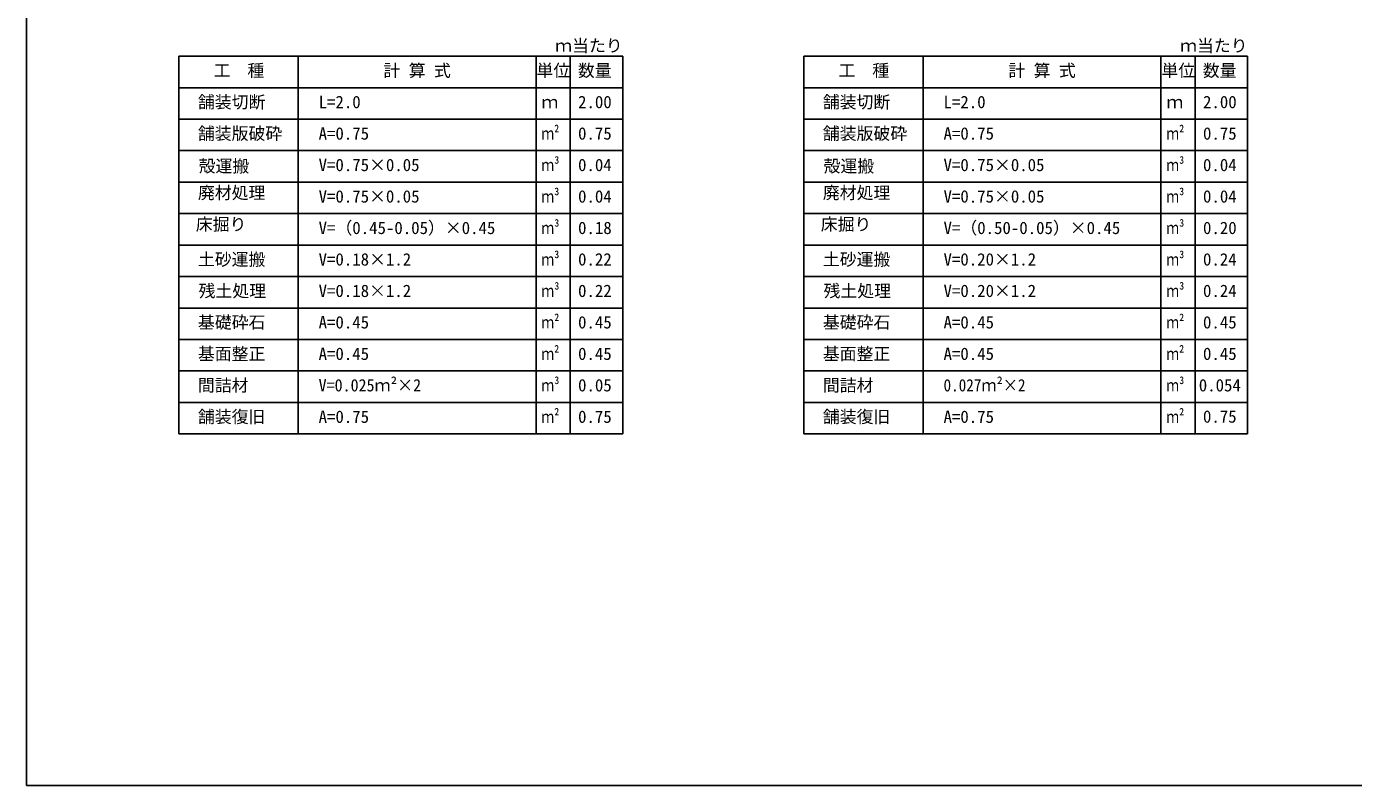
# Model space of a CAD drawing. Units: millimetres, scale not verified. Extents: x -9755 to 16726, y -7413 to 4835.
# Drawn here: x -9755 to -6805, y -7413 to -5725 of the extents above; entities that cross this region are included whole.
import ezdxf
from ezdxf.enums import TextEntityAlignment as Align

# ---------------------------------------------------------------- set-up
doc = ezdxf.new("R2010")
doc.units = ezdxf.units.MM
doc.header["$LTSCALE"] = 15
doc.layers.add('0-7', color=4, linetype='Continuous')
doc.layers.add('0-F', color=5, linetype='Continuous')
doc.styles.add('ＭＳ ゴシック', font='')
doc.styles.get('ＭＳ ゴシック').set_extended_font_data('MS Gothic')

msp = doc.modelspace()

# ---------------------------------------------------------------- linework, layer by layer
at = {"layer": '0-7', "color": 7}
for p, q in [((-9416.75, -5790.8), (-9416.75, -6630.8)), ((-9151.53, -5790.8), (-9151.53, -6630.8)), ((-8622.72, -5790.8), (-8622.72, -6630.8)), ((-8546.93, -5790.8), (-8546.93, -6630.8)), ((-8430.05, -5790.8), (-8430.05, -6630.8)), ((-8027.42, -5790.8), (-8027.42, -6630.8)), ((-7762.19, -5790.8), (-7762.19, -6630.8)), ((-7233.38, -5790.8), (-7233.38, -6630.8)), ((-7157.59, -5790.8), (-7157.59, -6630.8)), ((-7040.71, -5790.8), (-7040.71, -6630.8)), ((-9416.75, -5860.8), (-8430.05, -5860.8)), ((-8027.42, -5860.8), (-7040.71, -5860.8)), ((-9416.75, -5930.8), (-8430.05, -5930.8)), ((-8027.42, -5930.8), (-7040.71, -5930.8)), ((-9416.75, -6000.8), (-8430.05, -6000.8)), ((-8027.42, -6000.8), (-7040.71, -6000.8)), ((-9416.75, -6070.8), (-8430.05, -6070.8)), ((-8027.42, -6070.8), (-7040.71, -6070.8)), ((-9416.75, -6140.8), (-8430.05, -6140.8)), ((-8027.42, -6140.8), (-7040.71, -6140.8)), ((-9416.75, -6210.8), (-8430.05, -6210.8)), ((-8027.42, -6210.8), (-7040.71, -6210.8)), ((-9416.75, -6280.8), (-8430.05, -6280.8)), ((-8027.42, -6280.8), (-7040.71, -6280.8)), ((-9416.75, -6350.8), (-8430.05, -6350.8)), ((-8027.42, -6350.8), (-7040.71, -6350.8)), ((-9416.75, -6420.8), (-8430.05, -6420.8)), ((-8027.42, -6420.8), (-7040.71, -6420.8)), ((-9416.75, -6490.8), (-8430.05, -6490.8)), ((-8027.42, -6490.8), (-7040.71, -6490.8)), ((-9416.75, -6560.8), (-8430.05, -6560.8)), ((-8027.42, -6560.8), (-7040.71, -6560.8)), ((-9416.75, -6630.8), (-8430.05, -6630.8)), ((-8027.42, -6630.8), (-7040.71, -6630.8))]:
    msp.add_line(p, q, dxfattribs=at)
for points in [[(-9416.75, -5790.8), (-9151.53, -5790.8), (-8430.05, -5790.8)], [(-8027.42, -5790.8), (-7762.19, -5790.8), (-7040.71, -5790.8)]]:
    msp.add_lwpolyline(points, dxfattribs=at)
at = {"layer": '0-F'}
msp.add_lwpolyline([(-9755.46, -7412.79), (-9755.46, -3357.79), (-3855.46, -3357.79), (-3855.46, -7412.79)], close=True, dxfattribs=at)

# ---------------------------------------------------------------- texts
at = {"layer": '0-7', "style": 'ＭＳ ゴシック'}
for s, p in [('ｍ当たり', (-8580.19, -5789.18)), ('ｍ当たり', (-7190.85, -5789.18)), ('工\u3000種', (-9339.52, -5844.55)), ('計 算 式', (-8962.12, -5844.55)), ('単位', (-8621.74, -5844.46)), ('数量', (-8529.71, -5844.63)), ('工\u3000種', (-7950.19, -5844.55)), ('計 算 式', (-7572.78, -5844.55)), ('単位', (-7232.4, -5844.46)), ('数量', (-7140.37, -5844.63)), ('舗装切断', (-9374.46, -5914.55)), ('L=2.0', (-9106.12, -5914.55)), ('ｍ', (-8610.65, -5914.55)), ('2.00', (-8529.29, -5914.55)), ('舗装切断', (-7985.12, -5914.55)), ('L=2.0', (-7716.79, -5914.55)), ('ｍ', (-7221.31, -5914.55)), ('2.00', (-7139.95, -5914.55)), ('舗装版破砕', (-9374.46, -5984.55)), ('A=0.75', (-9106.12, -5984.55)), ('0.75', (-8529.29, -5984.55)), ('舗装版破砕', (-7985.12, -5984.55)), ('A=0.75', (-7716.79, -5984.55)), ('0.75', (-7139.95, -5984.55)), ('殻運搬', (-9372.9, -6057.04)), ('殻運搬', (-7983.56, -6057.04)), ('V=0.75×0.05', (-9106.12, -6054.55)), ('0.04', (-8529.29, -6054.55)), ('V=0.75×0.05', (-7716.79, -6054.55)), ('0.04', (-7139.95, -6054.55)), ('廃材処理', (-9374.46, -6116.33)), ('廃材処理', (-7985.12, -6116.33)), ('V=0.75×0.05', (-9106.12, -6124.55)), ('0.04', (-8529.29, -6124.55)), ('V=0.75×0.05', (-7716.79, -6124.55)), ('0.04', (-7139.95, -6124.55)), ('床掘り', (-9379.14, -6186.53)), ('V=（0.45-0.05）×0.45', (-9106.12, -6194.55)), ('0.18', (-8529.29, -6194.55)), ('床掘り', (-7989.8, -6186.53)), ('V=（0.50-0.05）×0.45', (-7716.79, -6194.55)), ('0.20', (-7139.95, -6194.55)), ('土砂運搬', (-9374.46, -6264.55)), ('V=0.18×1.2', (-9106.12, -6264.55)), ('0.22', (-8529.29, -6264.55)), ('土砂運搬', (-7985.12, -6264.55)), ('V=0.20×1.2', (-7716.79, -6264.55)), ('0.24', (-7139.95, -6264.55)), ('残土処理', (-9372.9, -6334.74)), ('V=0.18×1.2', (-9106.12, -6334.55)), ('0.22', (-8529.29, -6334.55)), ('残土処理', (-7983.56, -6334.74)), ('V=0.20×1.2', (-7716.79, -6334.55)), ('0.24', (-7139.95, -6334.55)), ('基礎砕石', (-9374.46, -6404.55)), ('A=0.45', (-9106.12, -6404.55)), ('0.45', (-8529.29, -6404.55)), ('基礎砕石', (-7985.12, -6404.55)), ('A=0.45', (-7716.79, -6404.55)), ('0.45', (-7139.95, -6404.55)), ('基面整正', (-9374.46, -6474.55)), ('A=0.45', (-9106.12, -6474.55)), ('0.45', (-8529.29, -6474.55)), ('基面整正', (-7985.12, -6474.55)), ('A=0.45', (-7716.79, -6474.55)), ('0.45', (-7139.95, -6474.55)), ('間詰材', (-9374.46, -6544.55)), ('0.05', (-8529.29, -6544.55)), ('間詰材', (-7985.12, -6544.55)), ('0.054', (-7149.33, -6544.55)), ('舗装復旧', (-9374.46, -6614.55)), ('舗装復旧', (-7985.12, -6614.55)), ('A=0.75', (-9106.12, -6614.55)), ('0.75', (-8529.29, -6614.55)), ('A=0.75', (-7716.79, -6614.55)), ('0.75', (-7140.01, -6614.11))]:
    msp.add_text(s, height=27.49, dxfattribs=at).set_placement(p, align=Align.BOTTOM_LEFT)
for s, width, p in [('ｍ²', 0.75, (-8610.65, -5984.55)), ('ｍ²', 0.75, (-7221.31, -5984.55)), ('ｍ³', 0.75, (-8610.65, -6054.55)), ('ｍ³', 0.75, (-7221.31, -6054.55)), ('ｍ³', 0.75, (-8610.65, -6124.55)), ('ｍ³', 0.75, (-7221.31, -6124.55)), ('ｍ³', 0.75, (-8610.65, -6194.55)), ('ｍ³', 0.75, (-7221.31, -6194.55)), ('ｍ³', 0.75, (-8610.65, -6264.55)), ('ｍ³', 0.75, (-7221.31, -6264.55)), ('ｍ³', 0.75, (-8610.65, -6334.55)), ('ｍ³', 0.75, (-7221.31, -6334.55)), ('ｍ²', 0.75, (-8610.65, -6404.55)), ('ｍ²', 0.75, (-7221.31, -6404.55)), ('ｍ²', 0.75, (-8610.65, -6474.55)), ('ｍ²', 0.75, (-7221.31, -6474.55)), ('V=0.025ｍ²×2', 0.95, (-9106.12, -6544.55)), ('ｍ³', 0.75, (-8610.65, -6544.55)), ('0.027ｍ²×2', 0.9, (-7716.79, -6544.55)), ('ｍ³', 0.75, (-7221.31, -6544.55)), ('ｍ²', 0.75, (-8610.65, -6614.55)), ('ｍ²', 0.75, (-7221.31, -6614.55))]:
    msp.add_text(s, height=27.49, dxfattribs=dict(at, width=width)).set_placement(p, align=Align.BOTTOM_LEFT)

doc.saveas('drawing.dxf')
